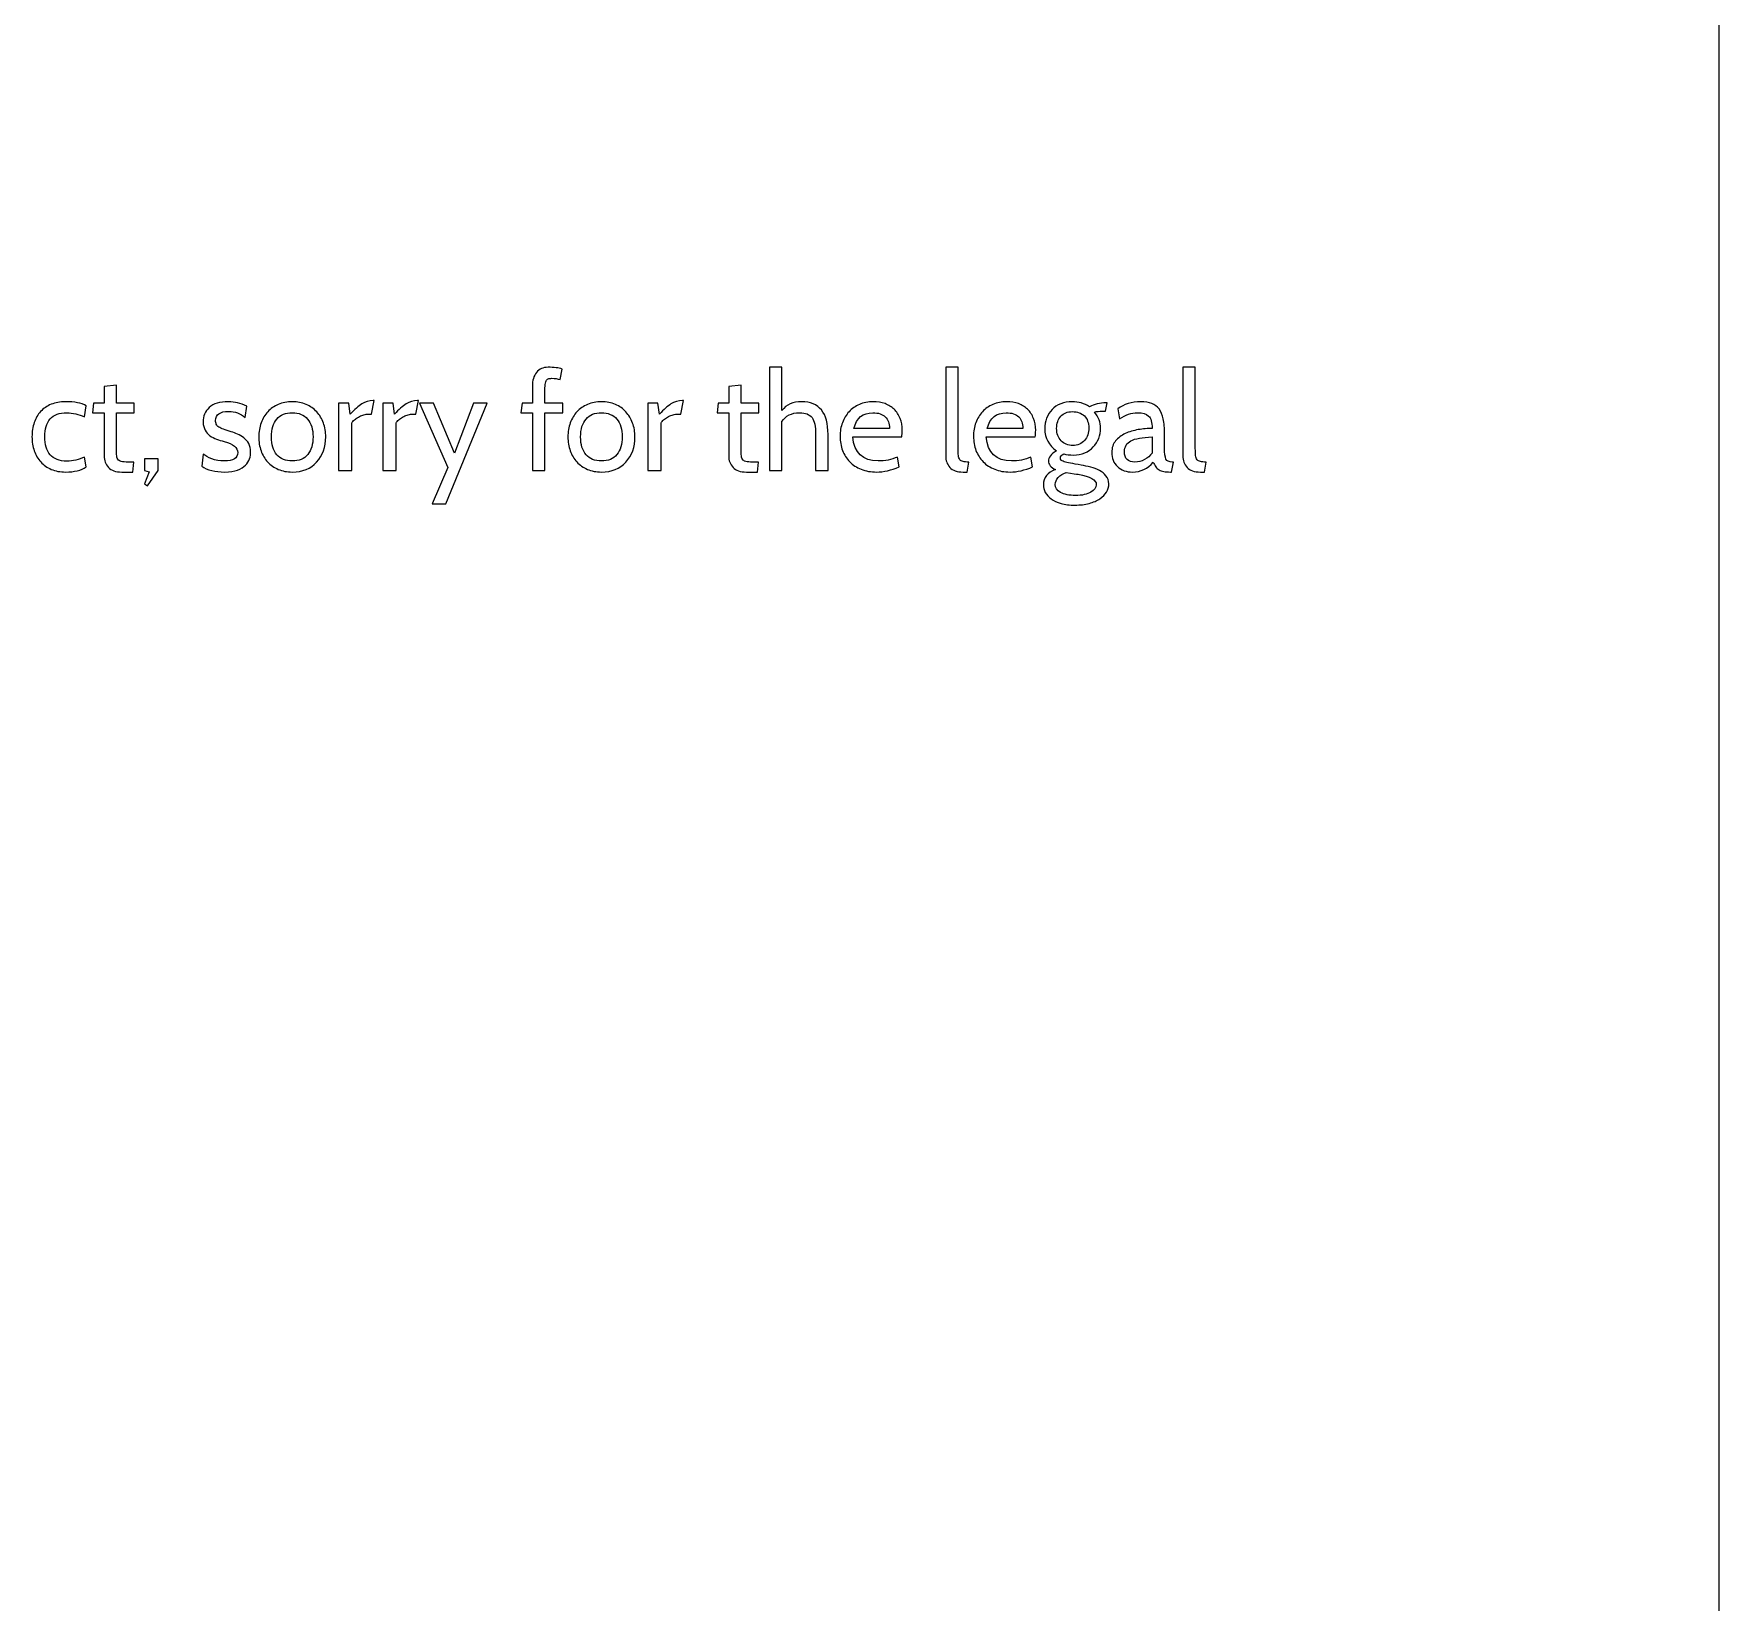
# Model space of a CAD drawing. Header units: centimetres. Extents: x -24 to 24.1, y -20.7 to 0.5.
# Drawn here: x 4.74 to 6.037, y -18.247 to -17.04 of the extents above; entities that cross this region are included whole.
import ezdxf

# ---------------------------------------------------------------- set-up
doc = ezdxf.new("R2010")
doc.units = ezdxf.units.CM
doc.header["$MEASUREMENT"] = 0
doc.layers.add('Layer 1', color=7, linetype='Continuous')

msp = doc.modelspace()

# ---------------------------------------------------------------- linework, layer by layer
at = {"layer": 'Layer 1', "color": 250, "lineweight": 9}
msp.add_lwpolyline([(-23.96322, -20.71493), (6.03678, -20.71493), (6.03678, -0.71493), (-23.96322, -0.71493), (-23.96322, -20.71493)], close=True, dxfattribs=at)
for points, knots in [([(5.14719, -17.33191), (5.14719, -17.33191), (5.13319, -17.33191), (5.13319, -17.33191), (5.13319, -17.33191), (5.13319, -17.33191), (5.13319, -17.37646), (5.13319, -17.37646), (5.13319, -17.37646), (5.13319, -17.37646), (5.12364, -17.37646), (5.12364, -17.37646), (5.12364, -17.37646), (5.12364, -17.37646), (5.12364, -17.33191), (5.12364, -17.33191), (5.12364, -17.33191), (5.12364, -17.33191), (5.11463, -17.33191), (5.11463, -17.33191), (5.11463, -17.33191), (5.11463, -17.33191), (5.1159, -17.32449), (5.1159, -17.32449), (5.1159, -17.32449), (5.1159, -17.32449), (5.12364, -17.32449), (5.12364, -17.32449), (5.12364, -17.32449), (5.12364, -17.32449), (5.12364, -17.31134), (5.12364, -17.31134), (5.12364, -17.31134), (5.12364, -17.30703), (5.12469, -17.30354), (5.12677, -17.30089), (5.12677, -17.30089), (5.12886, -17.29824), (5.13184, -17.29692), (5.13573, -17.29692), (5.13573, -17.29692), (5.14026, -17.29692), (5.14386, -17.29738), (5.14655, -17.29829), (5.14655, -17.29829), (5.14655, -17.29829), (5.14507, -17.30635), (5.14507, -17.30635), (5.14507, -17.30635), (5.14302, -17.30572), (5.14089, -17.3054), (5.1387, -17.3054), (5.1387, -17.3054), (5.1375, -17.3054), (5.13655, -17.30552), (5.13584, -17.30577), (5.13584, -17.30577), (5.13513, -17.30602), (5.13458, -17.30659), (5.1342, -17.30747), (5.1342, -17.30747), (5.13381, -17.30835), (5.13354, -17.30964), (5.1334, -17.31134), (5.1334, -17.31134), (5.13326, -17.31304), (5.13319, -17.3153), (5.13319, -17.31813), (5.13319, -17.31813), (5.13319, -17.31813), (5.13319, -17.32449), (5.13319, -17.32449), (5.13319, -17.32449), (5.13319, -17.32449), (5.14719, -17.32449), (5.14719, -17.32449), (5.14719, -17.32449), (5.14719, -17.32449), (5.14719, -17.33191), (5.14719, -17.33191)], [0, 0, 0, 0, 0.047619, 0.047619, 0.047619, 0.047619, 0.0952381, 0.0952381, 0.0952381, 0.0952381, 0.1428571, 0.1428571, 0.1428571, 0.1428571, 0.1904762, 0.1904762, 0.1904762, 0.1904762, 0.2380952, 0.2380952, 0.2380952, 0.2380952, 0.2857143, 0.2857143, 0.2857143, 0.2857143, 0.3333333, 0.3333333, 0.3333333, 0.3333333, 0.3809524, 0.3809524, 0.3809524, 0.3809524, 0.4285714, 0.4285714, 0.4285714, 0.4285714, 0.4761905, 0.4761905, 0.4761905, 0.4761905, 0.5238095, 0.5238095, 0.5238095, 0.5238095, 0.5714286, 0.5714286, 0.5714286, 0.5714286, 0.6190476, 0.6190476, 0.6190476, 0.6190476, 0.6666667, 0.6666667, 0.6666667, 0.6666667, 0.7142857, 0.7142857, 0.7142857, 0.7142857, 0.7619048, 0.7619048, 0.7619048, 0.7619048, 0.8095238, 0.8095238, 0.8095238, 0.8095238, 0.8571429, 0.8571429, 0.8571429, 0.8571429, 0.9047619, 0.9047619, 0.9047619, 0.9047619, 1, 1, 1, 1]), ([(5.35113, -17.37646), (5.35113, -17.37646), (5.34158, -17.37646), (5.34158, -17.37646), (5.34158, -17.37646), (5.34158, -17.37646), (5.34158, -17.34867), (5.34158, -17.34867), (5.34158, -17.34867), (5.34158, -17.34252), (5.34067, -17.33819), (5.33883, -17.33568), (5.33883, -17.33568), (5.33699, -17.33317), (5.33377, -17.33191), (5.32918, -17.33191), (5.32918, -17.33191), (5.32295, -17.33191), (5.31843, -17.33418), (5.3156, -17.3387), (5.3156, -17.3387), (5.3156, -17.3387), (5.3156, -17.37646), (5.3156, -17.37646), (5.3156, -17.37646), (5.3156, -17.37646), (5.30595, -17.37646), (5.30595, -17.37646), (5.30595, -17.37646), (5.30595, -17.37646), (5.30595, -17.29692), (5.30595, -17.29692), (5.30595, -17.29692), (5.30595, -17.29692), (5.3156, -17.29692), (5.3156, -17.29692), (5.3156, -17.29692), (5.3156, -17.29692), (5.3156, -17.33011), (5.3156, -17.33011), (5.3156, -17.33011), (5.31907, -17.32566), (5.32409, -17.32343), (5.33066, -17.32343), (5.33066, -17.32343), (5.34431, -17.32343), (5.35113, -17.33184), (5.35113, -17.34867), (5.35113, -17.34867), (5.35113, -17.34867), (5.35113, -17.37646), (5.35113, -17.37646)], [0, 0, 0, 0, 0.0714286, 0.0714286, 0.0714286, 0.0714286, 0.1428571, 0.1428571, 0.1428571, 0.1428571, 0.2142857, 0.2142857, 0.2142857, 0.2142857, 0.2857143, 0.2857143, 0.2857143, 0.2857143, 0.3571429, 0.3571429, 0.3571429, 0.3571429, 0.4285714, 0.4285714, 0.4285714, 0.4285714, 0.5, 0.5, 0.5, 0.5, 0.5714286, 0.5714286, 0.5714286, 0.5714286, 0.6428571, 0.6428571, 0.6428571, 0.6428571, 0.7142857, 0.7142857, 0.7142857, 0.7142857, 0.7857143, 0.7857143, 0.7857143, 0.7857143, 0.8571429, 0.8571429, 0.8571429, 0.8571429, 1, 1, 1, 1]), ([(5.45952, -17.36988), (5.45952, -17.36988), (5.45814, -17.37752), (5.45814, -17.37752), (5.45814, -17.37752), (5.45814, -17.37752), (5.45506, -17.37752), (5.45506, -17.37752), (5.45506, -17.37752), (5.4504, -17.37752), (5.44699, -17.37633), (5.44483, -17.37396), (5.44483, -17.37396), (5.44267, -17.3716), (5.4416, -17.36861), (5.4416, -17.365), (5.4416, -17.365), (5.4416, -17.365), (5.4416, -17.29692), (5.4416, -17.29692), (5.4416, -17.29692), (5.4416, -17.29692), (5.45114, -17.29692), (5.45114, -17.29692), (5.45114, -17.29692), (5.45114, -17.29692), (5.45114, -17.35949), (5.45114, -17.35949), (5.45114, -17.35949), (5.45114, -17.36168), (5.45123, -17.36346), (5.45141, -17.36484), (5.45141, -17.36484), (5.45158, -17.36622), (5.45195, -17.36728), (5.45252, -17.36803), (5.45252, -17.36803), (5.45308, -17.36877), (5.45392, -17.36926), (5.45501, -17.36951), (5.45501, -17.36951), (5.45611, -17.36976), (5.45761, -17.36988), (5.45952, -17.36988)], [0, 0, 0, 0, 0.0833333, 0.0833333, 0.0833333, 0.0833333, 0.1666667, 0.1666667, 0.1666667, 0.1666667, 0.25, 0.25, 0.25, 0.25, 0.3333333, 0.3333333, 0.3333333, 0.3333333, 0.4166667, 0.4166667, 0.4166667, 0.4166667, 0.5, 0.5, 0.5, 0.5, 0.5833333, 0.5833333, 0.5833333, 0.5833333, 0.6666667, 0.6666667, 0.6666667, 0.6666667, 0.75, 0.75, 0.75, 0.75, 0.8333333, 0.8333333, 0.8333333, 0.8333333, 1, 1, 1, 1]), ([(5.64204, -17.36988), (5.64204, -17.36988), (5.64066, -17.37752), (5.64066, -17.37752), (5.64066, -17.37752), (5.64066, -17.37752), (5.63758, -17.37752), (5.63758, -17.37752), (5.63758, -17.37752), (5.63292, -17.37752), (5.62951, -17.37633), (5.62735, -17.37396), (5.62735, -17.37396), (5.62519, -17.3716), (5.62412, -17.36861), (5.62412, -17.365), (5.62412, -17.365), (5.62412, -17.365), (5.62412, -17.29692), (5.62412, -17.29692), (5.62412, -17.29692), (5.62412, -17.29692), (5.63366, -17.29692), (5.63366, -17.29692), (5.63366, -17.29692), (5.63366, -17.29692), (5.63366, -17.35949), (5.63366, -17.35949), (5.63366, -17.35949), (5.63366, -17.36168), (5.63375, -17.36346), (5.63393, -17.36484), (5.63393, -17.36484), (5.6341, -17.36622), (5.63447, -17.36728), (5.63504, -17.36803), (5.63504, -17.36803), (5.6356, -17.36877), (5.63644, -17.36926), (5.63753, -17.36951), (5.63753, -17.36951), (5.63863, -17.36976), (5.64013, -17.36988), (5.64204, -17.36988)], [0, 0, 0, 0, 0.0833333, 0.0833333, 0.0833333, 0.0833333, 0.1666667, 0.1666667, 0.1666667, 0.1666667, 0.25, 0.25, 0.25, 0.25, 0.3333333, 0.3333333, 0.3333333, 0.3333333, 0.4166667, 0.4166667, 0.4166667, 0.4166667, 0.5, 0.5, 0.5, 0.5, 0.5833333, 0.5833333, 0.5833333, 0.5833333, 0.6666667, 0.6666667, 0.6666667, 0.6666667, 0.75, 0.75, 0.75, 0.75, 0.8333333, 0.8333333, 0.8333333, 0.8333333, 1, 1, 1, 1]), ([(4.81704, -17.36988), (4.81704, -17.36988), (4.8163, -17.37752), (4.8163, -17.37752), (4.8163, -17.37752), (4.8163, -17.37752), (4.80771, -17.37752), (4.80771, -17.37752), (4.80771, -17.37752), (4.80311, -17.37752), (4.7997, -17.37632), (4.79747, -17.37391), (4.79747, -17.37391), (4.79524, -17.37151), (4.79413, -17.36857), (4.79413, -17.36511), (4.79413, -17.36511), (4.79413, -17.36511), (4.79413, -17.33191), (4.79413, -17.33191), (4.79413, -17.33191), (4.79413, -17.33191), (4.78522, -17.33191), (4.78522, -17.33191), (4.78522, -17.33191), (4.78522, -17.33191), (4.78607, -17.32449), (4.78607, -17.32449), (4.78607, -17.32449), (4.78607, -17.32449), (4.79413, -17.32449), (4.79413, -17.32449), (4.79413, -17.32449), (4.79413, -17.32449), (4.79413, -17.31166), (4.79413, -17.31166), (4.79413, -17.31166), (4.79413, -17.31166), (4.80368, -17.3107), (4.80368, -17.3107), (4.80368, -17.3107), (4.80368, -17.3107), (4.80368, -17.32449), (4.80368, -17.32449), (4.80368, -17.32449), (4.80368, -17.32449), (4.81736, -17.32449), (4.81736, -17.32449), (4.81736, -17.32449), (4.81736, -17.32449), (4.81736, -17.33191), (4.81736, -17.33191), (4.81736, -17.33191), (4.81736, -17.33191), (4.80368, -17.33191), (4.80368, -17.33191), (4.80368, -17.33191), (4.80368, -17.33191), (4.80368, -17.35928), (4.80368, -17.35928), (4.80368, -17.35928), (4.80368, -17.36175), (4.80375, -17.3637), (4.80389, -17.36511), (4.80389, -17.36511), (4.80403, -17.36652), (4.80444, -17.36758), (4.80511, -17.36829), (4.80511, -17.36829), (4.80578, -17.369), (4.80686, -17.36944), (4.80834, -17.36962), (4.80834, -17.36962), (4.80983, -17.36979), (4.81191, -17.36988), (4.8146, -17.36988), (4.8146, -17.36988), (4.8146, -17.36988), (4.81704, -17.36988), (4.81704, -17.36988)], [0, 0, 0, 0, 0.047619, 0.047619, 0.047619, 0.047619, 0.0952381, 0.0952381, 0.0952381, 0.0952381, 0.1428571, 0.1428571, 0.1428571, 0.1428571, 0.1904762, 0.1904762, 0.1904762, 0.1904762, 0.2380952, 0.2380952, 0.2380952, 0.2380952, 0.2857143, 0.2857143, 0.2857143, 0.2857143, 0.3333333, 0.3333333, 0.3333333, 0.3333333, 0.3809524, 0.3809524, 0.3809524, 0.3809524, 0.4285714, 0.4285714, 0.4285714, 0.4285714, 0.4761905, 0.4761905, 0.4761905, 0.4761905, 0.5238095, 0.5238095, 0.5238095, 0.5238095, 0.5714286, 0.5714286, 0.5714286, 0.5714286, 0.6190476, 0.6190476, 0.6190476, 0.6190476, 0.6666667, 0.6666667, 0.6666667, 0.6666667, 0.7142857, 0.7142857, 0.7142857, 0.7142857, 0.7619048, 0.7619048, 0.7619048, 0.7619048, 0.8095238, 0.8095238, 0.8095238, 0.8095238, 0.8571429, 0.8571429, 0.8571429, 0.8571429, 0.9047619, 0.9047619, 0.9047619, 0.9047619, 1, 1, 1, 1]), ([(5.29757, -17.36988), (5.29757, -17.36988), (5.29683, -17.37752), (5.29683, -17.37752), (5.29683, -17.37752), (5.29683, -17.37752), (5.28824, -17.37752), (5.28824, -17.37752), (5.28824, -17.37752), (5.28364, -17.37752), (5.28023, -17.37632), (5.278, -17.37391), (5.278, -17.37391), (5.27578, -17.37151), (5.27466, -17.36857), (5.27466, -17.36511), (5.27466, -17.36511), (5.27466, -17.36511), (5.27466, -17.33191), (5.27466, -17.33191), (5.27466, -17.33191), (5.27466, -17.33191), (5.26576, -17.33191), (5.26576, -17.33191), (5.26576, -17.33191), (5.26576, -17.33191), (5.2666, -17.32449), (5.2666, -17.32449), (5.2666, -17.32449), (5.2666, -17.32449), (5.27466, -17.32449), (5.27466, -17.32449), (5.27466, -17.32449), (5.27466, -17.32449), (5.27466, -17.31166), (5.27466, -17.31166), (5.27466, -17.31166), (5.27466, -17.31166), (5.28421, -17.3107), (5.28421, -17.3107), (5.28421, -17.3107), (5.28421, -17.3107), (5.28421, -17.32449), (5.28421, -17.32449), (5.28421, -17.32449), (5.28421, -17.32449), (5.29789, -17.32449), (5.29789, -17.32449), (5.29789, -17.32449), (5.29789, -17.32449), (5.29789, -17.33191), (5.29789, -17.33191), (5.29789, -17.33191), (5.29789, -17.33191), (5.28421, -17.33191), (5.28421, -17.33191), (5.28421, -17.33191), (5.28421, -17.33191), (5.28421, -17.35928), (5.28421, -17.35928), (5.28421, -17.35928), (5.28421, -17.36175), (5.28428, -17.3637), (5.28442, -17.36511), (5.28442, -17.36511), (5.28456, -17.36652), (5.28497, -17.36758), (5.28564, -17.36829), (5.28564, -17.36829), (5.28631, -17.369), (5.28739, -17.36944), (5.28887, -17.36962), (5.28887, -17.36962), (5.29036, -17.36979), (5.29245, -17.36988), (5.29513, -17.36988), (5.29513, -17.36988), (5.29513, -17.36988), (5.29757, -17.36988), (5.29757, -17.36988)], [0, 0, 0, 0, 0.047619, 0.047619, 0.047619, 0.047619, 0.0952381, 0.0952381, 0.0952381, 0.0952381, 0.1428571, 0.1428571, 0.1428571, 0.1428571, 0.1904762, 0.1904762, 0.1904762, 0.1904762, 0.2380952, 0.2380952, 0.2380952, 0.2380952, 0.2857143, 0.2857143, 0.2857143, 0.2857143, 0.3333333, 0.3333333, 0.3333333, 0.3333333, 0.3809524, 0.3809524, 0.3809524, 0.3809524, 0.4285714, 0.4285714, 0.4285714, 0.4285714, 0.4761905, 0.4761905, 0.4761905, 0.4761905, 0.5238095, 0.5238095, 0.5238095, 0.5238095, 0.5714286, 0.5714286, 0.5714286, 0.5714286, 0.6190476, 0.6190476, 0.6190476, 0.6190476, 0.6666667, 0.6666667, 0.6666667, 0.6666667, 0.7142857, 0.7142857, 0.7142857, 0.7142857, 0.7619048, 0.7619048, 0.7619048, 0.7619048, 0.8095238, 0.8095238, 0.8095238, 0.8095238, 0.8571429, 0.8571429, 0.8571429, 0.8571429, 0.9047619, 0.9047619, 0.9047619, 0.9047619, 1, 1, 1, 1]), ([(4.76454, -17.37752), (4.76037, -17.37752), (4.75669, -17.37683), (4.75351, -17.37545), (4.75351, -17.37545), (4.75033, -17.37407), (4.74763, -17.37216), (4.7454, -17.36972), (4.7454, -17.36972), (4.74317, -17.36728), (4.74149, -17.36442), (4.74036, -17.36113), (4.74036, -17.36113), (4.73923, -17.35784), (4.73866, -17.35426), (4.73866, -17.35037), (4.73866, -17.35037), (4.73866, -17.34641), (4.73923, -17.34278), (4.74036, -17.3395), (4.74036, -17.3395), (4.74149, -17.33621), (4.74314, -17.33336), (4.74529, -17.33096), (4.74529, -17.33096), (4.74745, -17.32856), (4.75014, -17.3267), (4.75335, -17.32539), (4.75335, -17.32539), (4.75657, -17.32408), (4.76026, -17.32343), (4.76444, -17.32343), (4.76444, -17.32343), (4.77137, -17.32343), (4.7767, -17.32446), (4.78045, -17.32651), (4.78045, -17.32651), (4.78045, -17.32651), (4.77896, -17.3351), (4.77896, -17.3351), (4.77896, -17.3351), (4.77458, -17.33298), (4.77009, -17.33191), (4.7655, -17.33191), (4.7655, -17.33191), (4.75977, -17.33191), (4.75549, -17.33351), (4.75266, -17.33669), (4.75266, -17.33669), (4.74984, -17.33987), (4.74842, -17.34443), (4.74842, -17.35037), (4.74842, -17.35037), (4.74842, -17.35631), (4.74984, -17.36092), (4.75266, -17.36421), (4.75266, -17.36421), (4.75549, -17.3675), (4.75977, -17.36914), (4.7655, -17.36914), (4.7655, -17.36914), (4.77016, -17.36914), (4.77469, -17.36808), (4.77907, -17.36596), (4.77907, -17.36596), (4.77907, -17.36596), (4.78034, -17.37359), (4.78034, -17.37359), (4.78034, -17.37359), (4.77646, -17.37621), (4.77119, -17.37752), (4.76454, -17.37752)], [0, 0, 0, 0, 0.0526316, 0.0526316, 0.0526316, 0.0526316, 0.1052632, 0.1052632, 0.1052632, 0.1052632, 0.1578947, 0.1578947, 0.1578947, 0.1578947, 0.2105263, 0.2105263, 0.2105263, 0.2105263, 0.2631579, 0.2631579, 0.2631579, 0.2631579, 0.3157895, 0.3157895, 0.3157895, 0.3157895, 0.3684211, 0.3684211, 0.3684211, 0.3684211, 0.4210526, 0.4210526, 0.4210526, 0.4210526, 0.4736842, 0.4736842, 0.4736842, 0.4736842, 0.5263158, 0.5263158, 0.5263158, 0.5263158, 0.5789474, 0.5789474, 0.5789474, 0.5789474, 0.6315789, 0.6315789, 0.6315789, 0.6315789, 0.6842105, 0.6842105, 0.6842105, 0.6842105, 0.7368421, 0.7368421, 0.7368421, 0.7368421, 0.7894737, 0.7894737, 0.7894737, 0.7894737, 0.8421053, 0.8421053, 0.8421053, 0.8421053, 0.8947368, 0.8947368, 0.8947368, 0.8947368, 1, 1, 1, 1]), ([(4.88703, -17.37752), (4.87947, -17.37752), (4.87353, -17.376), (4.86922, -17.37296), (4.86922, -17.37296), (4.86922, -17.37296), (4.87039, -17.36373), (4.87039, -17.36373), (4.87039, -17.36373), (4.8718, -17.365), (4.87397, -17.36621), (4.87691, -17.36734), (4.87691, -17.36734), (4.87984, -17.36847), (4.88308, -17.36903), (4.88661, -17.36903), (4.88661, -17.36903), (4.89354, -17.36903), (4.897, -17.36688), (4.897, -17.36256), (4.897, -17.36256), (4.897, -17.35868), (4.89354, -17.35581), (4.88661, -17.35397), (4.88661, -17.35397), (4.88449, -17.35348), (4.88249, -17.3529), (4.88062, -17.35222), (4.88062, -17.35222), (4.87875, -17.35155), (4.87707, -17.35067), (4.87558, -17.34957), (4.87558, -17.34957), (4.8741, -17.34848), (4.87288, -17.34708), (4.87192, -17.34538), (4.87192, -17.34538), (4.87097, -17.34369), (4.87042, -17.34157), (4.87028, -17.33902), (4.87028, -17.33902), (4.87028, -17.33457), (4.87187, -17.33085), (4.87505, -17.32788), (4.87505, -17.32788), (4.87823, -17.32491), (4.88315, -17.32343), (4.88979, -17.32343), (4.88979, -17.32343), (4.89453, -17.32343), (4.89923, -17.32456), (4.9039, -17.32682), (4.9039, -17.32682), (4.9039, -17.32682), (4.90273, -17.33552), (4.90273, -17.33552), (4.90273, -17.33552), (4.89905, -17.33241), (4.89481, -17.33085), (4.89, -17.33085), (4.89, -17.33085), (4.88329, -17.33085), (4.87993, -17.3332), (4.87993, -17.33791), (4.87993, -17.33791), (4.87993, -17.33904), (4.88011, -17.34001), (4.88046, -17.34079), (4.88046, -17.34079), (4.88081, -17.34157), (4.88145, -17.34227), (4.88237, -17.34287), (4.88237, -17.34287), (4.88329, -17.34347), (4.88453, -17.34406), (4.88608, -17.34464), (4.88608, -17.34464), (4.88764, -17.34521), (4.88962, -17.34584), (4.89202, -17.34655), (4.89202, -17.34655), (4.8935, -17.34697), (4.89511, -17.34756), (4.89685, -17.3483), (4.89685, -17.3483), (4.89858, -17.34904), (4.90019, -17.35001), (4.90167, -17.35122), (4.90167, -17.35122), (4.90316, -17.35242), (4.90439, -17.3539), (4.90538, -17.35567), (4.90538, -17.35567), (4.90637, -17.35744), (4.90687, -17.35956), (4.90687, -17.36203), (4.90687, -17.36203), (4.90687, -17.36373), (4.90658, -17.3655), (4.90602, -17.36734), (4.90602, -17.36734), (4.90545, -17.36917), (4.90443, -17.37084), (4.90294, -17.37232), (4.90294, -17.37232), (4.90146, -17.37381), (4.89943, -17.37504), (4.89685, -17.37603), (4.89685, -17.37603), (4.89426, -17.37702), (4.89099, -17.37752), (4.88703, -17.37752)], [0, 0, 0, 0, 0.0344828, 0.0344828, 0.0344828, 0.0344828, 0.0689655, 0.0689655, 0.0689655, 0.0689655, 0.1034483, 0.1034483, 0.1034483, 0.1034483, 0.137931, 0.137931, 0.137931, 0.137931, 0.1724138, 0.1724138, 0.1724138, 0.1724138, 0.2068966, 0.2068966, 0.2068966, 0.2068966, 0.2413793, 0.2413793, 0.2413793, 0.2413793, 0.2758621, 0.2758621, 0.2758621, 0.2758621, 0.3103448, 0.3103448, 0.3103448, 0.3103448, 0.3448276, 0.3448276, 0.3448276, 0.3448276, 0.3793103, 0.3793103, 0.3793103, 0.3793103, 0.4137931, 0.4137931, 0.4137931, 0.4137931, 0.4482759, 0.4482759, 0.4482759, 0.4482759, 0.4827586, 0.4827586, 0.4827586, 0.4827586, 0.5172414, 0.5172414, 0.5172414, 0.5172414, 0.5517241, 0.5517241, 0.5517241, 0.5517241, 0.5862069, 0.5862069, 0.5862069, 0.5862069, 0.6206897, 0.6206897, 0.6206897, 0.6206897, 0.6551724, 0.6551724, 0.6551724, 0.6551724, 0.6896552, 0.6896552, 0.6896552, 0.6896552, 0.7241379, 0.7241379, 0.7241379, 0.7241379, 0.7586207, 0.7586207, 0.7586207, 0.7586207, 0.7931034, 0.7931034, 0.7931034, 0.7931034, 0.8275862, 0.8275862, 0.8275862, 0.8275862, 0.862069, 0.862069, 0.862069, 0.862069, 0.8965517, 0.8965517, 0.8965517, 0.8965517, 0.9310345, 0.9310345, 0.9310345, 0.9310345, 1, 1, 1, 1]), ([(4.95767, -17.36988), (4.95307, -17.37497), (4.94681, -17.37752), (4.9389, -17.37752), (4.9389, -17.37752), (4.93487, -17.37752), (4.93126, -17.37683), (4.92808, -17.37545), (4.92808, -17.37545), (4.9249, -17.37407), (4.92219, -17.37218), (4.91996, -17.36978), (4.91996, -17.36978), (4.91774, -17.36737), (4.91604, -17.36451), (4.91487, -17.36119), (4.91487, -17.36119), (4.91371, -17.35786), (4.91312, -17.35429), (4.91312, -17.35047), (4.91312, -17.35047), (4.91312, -17.34658), (4.91373, -17.343), (4.91493, -17.33971), (4.91493, -17.33971), (4.91613, -17.33642), (4.91784, -17.33358), (4.92007, -17.33117), (4.92007, -17.33117), (4.9223, -17.32877), (4.925, -17.32688), (4.92818, -17.3255), (4.92818, -17.3255), (4.93137, -17.32412), (4.93494, -17.32343), (4.9389, -17.32343), (4.9389, -17.32343), (4.94285, -17.32343), (4.94643, -17.32412), (4.94961, -17.3255), (4.94961, -17.3255), (4.95279, -17.32688), (4.95549, -17.32879), (4.95772, -17.33123), (4.95772, -17.33123), (4.95995, -17.33366), (4.96166, -17.33653), (4.96286, -17.33982), (4.96286, -17.33982), (4.96407, -17.3431), (4.96467, -17.34666), (4.96467, -17.35047), (4.96467, -17.35047), (4.96467, -17.35825), (4.96233, -17.36472), (4.95767, -17.36988)], [0, 0, 0, 0, 0.0666667, 0.0666667, 0.0666667, 0.0666667, 0.1333333, 0.1333333, 0.1333333, 0.1333333, 0.2, 0.2, 0.2, 0.2, 0.2666667, 0.2666667, 0.2666667, 0.2666667, 0.3333333, 0.3333333, 0.3333333, 0.3333333, 0.4, 0.4, 0.4, 0.4, 0.4666667, 0.4666667, 0.4666667, 0.4666667, 0.5333333, 0.5333333, 0.5333333, 0.5333333, 0.6, 0.6, 0.6, 0.6, 0.6666667, 0.6666667, 0.6666667, 0.6666667, 0.7333333, 0.7333333, 0.7333333, 0.7333333, 0.8, 0.8, 0.8, 0.8, 0.8666667, 0.8666667, 0.8666667, 0.8666667, 1, 1, 1, 1]), ([(5.002, -17.32258), (5.002, -17.32258), (4.99988, -17.33308), (4.99988, -17.33308), (4.99988, -17.33308), (4.99988, -17.33308), (4.99659, -17.33308), (4.99659, -17.33308), (4.99659, -17.33308), (4.99553, -17.33308), (4.9944, -17.33327), (4.9932, -17.33366), (4.9932, -17.33366), (4.99199, -17.33405), (4.99084, -17.33457), (4.98975, -17.3352), (4.98975, -17.3352), (4.98865, -17.33584), (4.98765, -17.33655), (4.98673, -17.33732), (4.98673, -17.33732), (4.98581, -17.3381), (4.98514, -17.33891), (4.98471, -17.33976), (4.98471, -17.33976), (4.98471, -17.33976), (4.98471, -17.37646), (4.98471, -17.37646), (4.98471, -17.37646), (4.98471, -17.37646), (4.97453, -17.37646), (4.97453, -17.37646), (4.97453, -17.37646), (4.97453, -17.37646), (4.97453, -17.32449), (4.97453, -17.32449), (4.97453, -17.32449), (4.97453, -17.32449), (4.98238, -17.32449), (4.98238, -17.32449), (4.98238, -17.32449), (4.98238, -17.32449), (4.98354, -17.33308), (4.98354, -17.33308), (4.98354, -17.33308), (4.9868, -17.3294), (4.98975, -17.32673), (4.9924, -17.32507), (4.9924, -17.32507), (4.99505, -17.32341), (4.99797, -17.32258), (5.00115, -17.32258), (5.00115, -17.32258), (5.00115, -17.32258), (5.002, -17.32258), (5.002, -17.32258)], [0, 0, 0, 0, 0.0666667, 0.0666667, 0.0666667, 0.0666667, 0.1333333, 0.1333333, 0.1333333, 0.1333333, 0.2, 0.2, 0.2, 0.2, 0.2666667, 0.2666667, 0.2666667, 0.2666667, 0.3333333, 0.3333333, 0.3333333, 0.3333333, 0.4, 0.4, 0.4, 0.4, 0.4666667, 0.4666667, 0.4666667, 0.4666667, 0.5333333, 0.5333333, 0.5333333, 0.5333333, 0.6, 0.6, 0.6, 0.6, 0.6666667, 0.6666667, 0.6666667, 0.6666667, 0.7333333, 0.7333333, 0.7333333, 0.7333333, 0.8, 0.8, 0.8, 0.8, 0.8666667, 0.8666667, 0.8666667, 0.8666667, 1, 1, 1, 1]), ([(5.03604, -17.32258), (5.03604, -17.32258), (5.03392, -17.33308), (5.03392, -17.33308), (5.03392, -17.33308), (5.03392, -17.33308), (5.03063, -17.33308), (5.03063, -17.33308), (5.03063, -17.33308), (5.02957, -17.33308), (5.02844, -17.33327), (5.02724, -17.33366), (5.02724, -17.33366), (5.02604, -17.33405), (5.02489, -17.33457), (5.02379, -17.3352), (5.02379, -17.3352), (5.0227, -17.33584), (5.02169, -17.33655), (5.02077, -17.33732), (5.02077, -17.33732), (5.01985, -17.3381), (5.01918, -17.33891), (5.01876, -17.33976), (5.01876, -17.33976), (5.01876, -17.33976), (5.01876, -17.37646), (5.01876, -17.37646), (5.01876, -17.37646), (5.01876, -17.37646), (5.00857, -17.37646), (5.00857, -17.37646), (5.00857, -17.37646), (5.00857, -17.37646), (5.00857, -17.32449), (5.00857, -17.32449), (5.00857, -17.32449), (5.00857, -17.32449), (5.01642, -17.32449), (5.01642, -17.32449), (5.01642, -17.32449), (5.01642, -17.32449), (5.01759, -17.33308), (5.01759, -17.33308), (5.01759, -17.33308), (5.02084, -17.3294), (5.02379, -17.32673), (5.02644, -17.32507), (5.02644, -17.32507), (5.0291, -17.32341), (5.03201, -17.32258), (5.03519, -17.32258), (5.03519, -17.32258), (5.03519, -17.32258), (5.03604, -17.32258), (5.03604, -17.32258)], [0, 0, 0, 0, 0.0666667, 0.0666667, 0.0666667, 0.0666667, 0.1333333, 0.1333333, 0.1333333, 0.1333333, 0.2, 0.2, 0.2, 0.2, 0.2666667, 0.2666667, 0.2666667, 0.2666667, 0.3333333, 0.3333333, 0.3333333, 0.3333333, 0.4, 0.4, 0.4, 0.4, 0.4666667, 0.4666667, 0.4666667, 0.4666667, 0.5333333, 0.5333333, 0.5333333, 0.5333333, 0.6, 0.6, 0.6, 0.6, 0.6666667, 0.6666667, 0.6666667, 0.6666667, 0.7333333, 0.7333333, 0.7333333, 0.7333333, 0.8, 0.8, 0.8, 0.8, 0.8666667, 0.8666667, 0.8666667, 0.8666667, 1, 1, 1, 1]), ([(5.08896, -17.32449), (5.08896, -17.32449), (5.05715, -17.40212), (5.05715, -17.40212), (5.05715, -17.40212), (5.05715, -17.40212), (5.04654, -17.40212), (5.04654, -17.40212), (5.04654, -17.40212), (5.04654, -17.40212), (5.05853, -17.37412), (5.05853, -17.37412), (5.05853, -17.37412), (5.05853, -17.37412), (5.03689, -17.32449), (5.03689, -17.32449), (5.03689, -17.32449), (5.03689, -17.32449), (5.0475, -17.32449), (5.0475, -17.32449), (5.0475, -17.32449), (5.0475, -17.32449), (5.06372, -17.36309), (5.06372, -17.36309), (5.06372, -17.36309), (5.06372, -17.36309), (5.07836, -17.32449), (5.07836, -17.32449), (5.07836, -17.32449), (5.07836, -17.32449), (5.08896, -17.32449), (5.08896, -17.32449)], [0, 0, 0, 0, 0.1111111, 0.1111111, 0.1111111, 0.1111111, 0.2222222, 0.2222222, 0.2222222, 0.2222222, 0.3333333, 0.3333333, 0.3333333, 0.3333333, 0.4444444, 0.4444444, 0.4444444, 0.4444444, 0.5555556, 0.5555556, 0.5555556, 0.5555556, 0.6666667, 0.6666667, 0.6666667, 0.6666667, 0.7777778, 0.7777778, 0.7777778, 0.7777778, 1, 1, 1, 1]), ([(5.19555, -17.36988), (5.19095, -17.37497), (5.18469, -17.37752), (5.17678, -17.37752), (5.17678, -17.37752), (5.17275, -17.37752), (5.16914, -17.37683), (5.16596, -17.37545), (5.16596, -17.37545), (5.16278, -17.37407), (5.16007, -17.37218), (5.15784, -17.36978), (5.15784, -17.36978), (5.15562, -17.36737), (5.15392, -17.36451), (5.15275, -17.36119), (5.15275, -17.36119), (5.15159, -17.35786), (5.151, -17.35429), (5.151, -17.35047), (5.151, -17.35047), (5.151, -17.34658), (5.15161, -17.343), (5.15281, -17.33971), (5.15281, -17.33971), (5.15401, -17.33642), (5.15572, -17.33358), (5.15795, -17.33117), (5.15795, -17.33117), (5.16018, -17.32877), (5.16288, -17.32688), (5.16606, -17.3255), (5.16606, -17.3255), (5.16925, -17.32412), (5.17282, -17.32343), (5.17678, -17.32343), (5.17678, -17.32343), (5.18073, -17.32343), (5.18431, -17.32412), (5.18749, -17.3255), (5.18749, -17.3255), (5.19067, -17.32688), (5.19337, -17.32879), (5.1956, -17.33123), (5.1956, -17.33123), (5.19783, -17.33366), (5.19954, -17.33653), (5.20074, -17.33982), (5.20074, -17.33982), (5.20195, -17.3431), (5.20255, -17.34666), (5.20255, -17.35047), (5.20255, -17.35047), (5.20255, -17.35825), (5.20021, -17.36472), (5.19555, -17.36988)], [0, 0, 0, 0, 0.0666667, 0.0666667, 0.0666667, 0.0666667, 0.1333333, 0.1333333, 0.1333333, 0.1333333, 0.2, 0.2, 0.2, 0.2, 0.2666667, 0.2666667, 0.2666667, 0.2666667, 0.3333333, 0.3333333, 0.3333333, 0.3333333, 0.4, 0.4, 0.4, 0.4, 0.4666667, 0.4666667, 0.4666667, 0.4666667, 0.5333333, 0.5333333, 0.5333333, 0.5333333, 0.6, 0.6, 0.6, 0.6, 0.6666667, 0.6666667, 0.6666667, 0.6666667, 0.7333333, 0.7333333, 0.7333333, 0.7333333, 0.8, 0.8, 0.8, 0.8, 0.8666667, 0.8666667, 0.8666667, 0.8666667, 1, 1, 1, 1]), ([(5.23988, -17.32258), (5.23988, -17.32258), (5.23776, -17.33308), (5.23776, -17.33308), (5.23776, -17.33308), (5.23776, -17.33308), (5.23447, -17.33308), (5.23447, -17.33308), (5.23447, -17.33308), (5.23341, -17.33308), (5.23228, -17.33327), (5.23108, -17.33366), (5.23108, -17.33366), (5.22987, -17.33405), (5.22872, -17.33457), (5.22763, -17.3352), (5.22763, -17.3352), (5.22653, -17.33584), (5.22553, -17.33655), (5.22461, -17.33732), (5.22461, -17.33732), (5.22369, -17.3381), (5.22302, -17.33891), (5.22259, -17.33976), (5.22259, -17.33976), (5.22259, -17.33976), (5.22259, -17.37646), (5.22259, -17.37646), (5.22259, -17.37646), (5.22259, -17.37646), (5.21241, -17.37646), (5.21241, -17.37646), (5.21241, -17.37646), (5.21241, -17.37646), (5.21241, -17.32449), (5.21241, -17.32449), (5.21241, -17.32449), (5.21241, -17.32449), (5.22026, -17.32449), (5.22026, -17.32449), (5.22026, -17.32449), (5.22026, -17.32449), (5.22142, -17.33308), (5.22142, -17.33308), (5.22142, -17.33308), (5.22468, -17.3294), (5.22763, -17.32673), (5.23028, -17.32507), (5.23028, -17.32507), (5.23293, -17.32341), (5.23585, -17.32258), (5.23903, -17.32258), (5.23903, -17.32258), (5.23903, -17.32258), (5.23988, -17.32258), (5.23988, -17.32258)], [0, 0, 0, 0, 0.0666667, 0.0666667, 0.0666667, 0.0666667, 0.1333333, 0.1333333, 0.1333333, 0.1333333, 0.2, 0.2, 0.2, 0.2, 0.2666667, 0.2666667, 0.2666667, 0.2666667, 0.3333333, 0.3333333, 0.3333333, 0.3333333, 0.4, 0.4, 0.4, 0.4, 0.4666667, 0.4666667, 0.4666667, 0.4666667, 0.5333333, 0.5333333, 0.5333333, 0.5333333, 0.6, 0.6, 0.6, 0.6, 0.6666667, 0.6666667, 0.6666667, 0.6666667, 0.7333333, 0.7333333, 0.7333333, 0.7333333, 0.8, 0.8, 0.8, 0.8, 0.8666667, 0.8666667, 0.8666667, 0.8666667, 1, 1, 1, 1]), ([(5.40776, -17.35047), (5.40776, -17.35047), (5.37011, -17.35047), (5.37011, -17.35047), (5.37011, -17.35047), (5.37125, -17.36285), (5.37775, -17.36903), (5.38963, -17.36903), (5.38963, -17.36903), (5.39493, -17.36903), (5.39991, -17.36801), (5.40458, -17.36596), (5.40458, -17.36596), (5.40458, -17.36596), (5.40585, -17.37349), (5.40585, -17.37349), (5.40585, -17.37349), (5.3997, -17.37617), (5.39391, -17.37752), (5.38846, -17.37752), (5.38846, -17.37752), (5.38408, -17.37752), (5.38014, -17.37681), (5.37664, -17.3754), (5.37664, -17.3754), (5.37314, -17.37398), (5.37018, -17.37206), (5.36778, -17.36962), (5.36778, -17.36962), (5.36538, -17.36718), (5.36354, -17.36428), (5.36227, -17.36092), (5.36227, -17.36092), (5.36099, -17.35756), (5.36036, -17.35394), (5.36036, -17.35005), (5.36036, -17.35005), (5.36036, -17.3463), (5.36096, -17.3428), (5.36216, -17.33955), (5.36216, -17.33955), (5.36336, -17.3363), (5.36506, -17.33349), (5.36725, -17.33112), (5.36725, -17.33112), (5.36944, -17.32875), (5.37211, -17.32688), (5.37526, -17.3255), (5.37526, -17.3255), (5.3784, -17.32412), (5.38192, -17.32343), (5.38581, -17.32343), (5.38581, -17.32343), (5.38913, -17.32343), (5.39217, -17.32393), (5.39493, -17.32491), (5.39493, -17.32491), (5.39769, -17.3259), (5.40004, -17.32735), (5.40198, -17.32926), (5.40198, -17.32926), (5.40393, -17.33117), (5.40545, -17.33349), (5.40654, -17.33621), (5.40654, -17.33621), (5.40764, -17.33893), (5.40819, -17.34199), (5.40819, -17.34538), (5.40819, -17.34538), (5.40819, -17.34736), (5.40805, -17.34906), (5.40776, -17.35047)], [0, 0, 0, 0, 0.0526316, 0.0526316, 0.0526316, 0.0526316, 0.1052632, 0.1052632, 0.1052632, 0.1052632, 0.1578947, 0.1578947, 0.1578947, 0.1578947, 0.2105263, 0.2105263, 0.2105263, 0.2105263, 0.2631579, 0.2631579, 0.2631579, 0.2631579, 0.3157895, 0.3157895, 0.3157895, 0.3157895, 0.3684211, 0.3684211, 0.3684211, 0.3684211, 0.4210526, 0.4210526, 0.4210526, 0.4210526, 0.4736842, 0.4736842, 0.4736842, 0.4736842, 0.5263158, 0.5263158, 0.5263158, 0.5263158, 0.5789474, 0.5789474, 0.5789474, 0.5789474, 0.6315789, 0.6315789, 0.6315789, 0.6315789, 0.6842105, 0.6842105, 0.6842105, 0.6842105, 0.7368421, 0.7368421, 0.7368421, 0.7368421, 0.7894737, 0.7894737, 0.7894737, 0.7894737, 0.8421053, 0.8421053, 0.8421053, 0.8421053, 0.8947368, 0.8947368, 0.8947368, 0.8947368, 1, 1, 1, 1]), ([(5.51042, -17.35047), (5.51042, -17.35047), (5.47278, -17.35047), (5.47278, -17.35047), (5.47278, -17.35047), (5.47391, -17.36285), (5.48041, -17.36903), (5.49229, -17.36903), (5.49229, -17.36903), (5.49759, -17.36903), (5.50258, -17.36801), (5.50724, -17.36596), (5.50724, -17.36596), (5.50724, -17.36596), (5.50852, -17.37349), (5.50852, -17.37349), (5.50852, -17.37349), (5.50236, -17.37617), (5.49657, -17.37752), (5.49112, -17.37752), (5.49112, -17.37752), (5.48674, -17.37752), (5.4828, -17.37681), (5.4793, -17.3754), (5.4793, -17.3754), (5.4758, -17.37398), (5.47285, -17.37206), (5.47044, -17.36962), (5.47044, -17.36962), (5.46804, -17.36718), (5.4662, -17.36428), (5.46493, -17.36092), (5.46493, -17.36092), (5.46365, -17.35756), (5.46302, -17.35394), (5.46302, -17.35005), (5.46302, -17.35005), (5.46302, -17.3463), (5.46362, -17.3428), (5.46482, -17.33955), (5.46482, -17.33955), (5.46602, -17.3363), (5.46772, -17.33349), (5.46991, -17.33112), (5.46991, -17.33112), (5.4721, -17.32875), (5.47477, -17.32688), (5.47792, -17.3255), (5.47792, -17.3255), (5.48106, -17.32412), (5.48458, -17.32343), (5.48847, -17.32343), (5.48847, -17.32343), (5.49179, -17.32343), (5.49483, -17.32393), (5.49759, -17.32491), (5.49759, -17.32491), (5.50035, -17.3259), (5.5027, -17.32735), (5.50464, -17.32926), (5.50464, -17.32926), (5.50659, -17.33117), (5.50811, -17.33349), (5.5092, -17.33621), (5.5092, -17.33621), (5.5103, -17.33893), (5.51085, -17.34199), (5.51085, -17.34538), (5.51085, -17.34538), (5.51085, -17.34736), (5.51071, -17.34906), (5.51042, -17.35047)], [0, 0, 0, 0, 0.0526316, 0.0526316, 0.0526316, 0.0526316, 0.1052632, 0.1052632, 0.1052632, 0.1052632, 0.1578947, 0.1578947, 0.1578947, 0.1578947, 0.2105263, 0.2105263, 0.2105263, 0.2105263, 0.2631579, 0.2631579, 0.2631579, 0.2631579, 0.3157895, 0.3157895, 0.3157895, 0.3157895, 0.3684211, 0.3684211, 0.3684211, 0.3684211, 0.4210526, 0.4210526, 0.4210526, 0.4210526, 0.4736842, 0.4736842, 0.4736842, 0.4736842, 0.5263158, 0.5263158, 0.5263158, 0.5263158, 0.5789474, 0.5789474, 0.5789474, 0.5789474, 0.6315789, 0.6315789, 0.6315789, 0.6315789, 0.6842105, 0.6842105, 0.6842105, 0.6842105, 0.7368421, 0.7368421, 0.7368421, 0.7368421, 0.7894737, 0.7894737, 0.7894737, 0.7894737, 0.8421053, 0.8421053, 0.8421053, 0.8421053, 0.8947368, 0.8947368, 0.8947368, 0.8947368, 1, 1, 1, 1]), ([(5.54107, -17.40297), (5.53697, -17.40297), (5.5334, -17.40255), (5.53036, -17.4017), (5.53036, -17.4017), (5.52732, -17.40085), (5.5248, -17.3997), (5.52278, -17.39825), (5.52278, -17.39825), (5.52077, -17.3968), (5.51926, -17.39512), (5.51827, -17.39321), (5.51827, -17.39321), (5.51728, -17.3913), (5.51679, -17.38933), (5.51679, -17.38727), (5.51679, -17.38727), (5.51679, -17.38176), (5.51986, -17.37787), (5.52601, -17.37561), (5.52601, -17.37561), (5.52248, -17.37391), (5.52071, -17.37172), (5.52071, -17.36903), (5.52071, -17.36903), (5.52071, -17.36783), (5.52119, -17.36651), (5.52214, -17.36506), (5.52214, -17.36506), (5.5231, -17.36361), (5.52467, -17.36235), (5.52686, -17.36129), (5.52686, -17.36129), (5.52085, -17.35698), (5.51785, -17.35132), (5.51785, -17.34432), (5.51785, -17.34432), (5.51785, -17.34135), (5.51833, -17.3386), (5.51928, -17.33605), (5.51928, -17.33605), (5.52024, -17.33351), (5.52161, -17.3313), (5.52342, -17.32942), (5.52342, -17.32942), (5.52522, -17.32755), (5.52745, -17.32608), (5.5301, -17.32502), (5.5301, -17.32502), (5.53275, -17.32396), (5.53574, -17.32343), (5.53906, -17.32343), (5.53906, -17.32343), (5.54373, -17.32343), (5.54815, -17.3247), (5.55232, -17.32725), (5.55232, -17.32725), (5.55599, -17.32527), (5.5602, -17.32428), (5.56494, -17.32428), (5.56494, -17.32428), (5.56494, -17.32428), (5.56579, -17.32428), (5.56579, -17.32428), (5.56579, -17.32428), (5.56579, -17.32428), (5.56462, -17.33064), (5.56462, -17.33064), (5.56462, -17.33064), (5.56462, -17.33064), (5.56218, -17.33064), (5.56218, -17.33064), (5.56218, -17.33064), (5.55999, -17.33064), (5.55794, -17.33089), (5.55603, -17.33138), (5.55603, -17.33138), (5.55921, -17.3352), (5.5608, -17.33934), (5.5608, -17.34379), (5.5608, -17.34379), (5.5608, -17.34655), (5.56031, -17.34917), (5.55932, -17.35164), (5.55932, -17.35164), (5.55833, -17.35411), (5.55693, -17.35631), (5.55513, -17.35822), (5.55513, -17.35822), (5.55332, -17.36012), (5.55113, -17.36164), (5.54855, -17.36278), (5.54855, -17.36278), (5.54597, -17.36391), (5.54306, -17.36447), (5.5398, -17.36447), (5.5398, -17.36447), (5.53705, -17.36447), (5.53457, -17.36416), (5.53238, -17.36352), (5.53238, -17.36352), (5.53068, -17.36451), (5.52983, -17.36557), (5.52983, -17.3667), (5.52983, -17.3667), (5.52983, -17.36734), (5.53003, -17.36788), (5.53042, -17.36834), (5.53042, -17.36834), (5.5308, -17.3688), (5.53158, -17.36921), (5.53275, -17.36956), (5.53275, -17.36956), (5.53392, -17.36992), (5.53554, -17.37029), (5.53763, -17.37068), (5.53763, -17.37068), (5.53971, -17.37107), (5.54249, -17.37158), (5.54595, -17.37221), (5.54595, -17.37221), (5.54829, -17.37264), (5.55069, -17.37317), (5.55316, -17.37381), (5.55316, -17.37381), (5.55564, -17.37444), (5.55788, -17.37529), (5.5599, -17.37635), (5.5599, -17.37635), (5.56191, -17.37741), (5.56359, -17.37877), (5.56494, -17.38043), (5.56494, -17.38043), (5.56628, -17.3821), (5.56702, -17.38416), (5.56716, -17.38664), (5.56716, -17.38664), (5.56716, -17.38883), (5.56656, -17.39092), (5.56536, -17.39289), (5.56536, -17.39289), (5.56416, -17.39488), (5.56244, -17.39661), (5.56022, -17.39809), (5.56022, -17.39809), (5.55799, -17.39958), (5.55525, -17.40076), (5.552, -17.40164), (5.552, -17.40164), (5.54875, -17.40253), (5.5451, -17.40297), (5.54107, -17.40297)], [0, 0, 0, 0, 0.025641, 0.025641, 0.025641, 0.025641, 0.0512821, 0.0512821, 0.0512821, 0.0512821, 0.0769231, 0.0769231, 0.0769231, 0.0769231, 0.1025641, 0.1025641, 0.1025641, 0.1025641, 0.1282051, 0.1282051, 0.1282051, 0.1282051, 0.1538462, 0.1538462, 0.1538462, 0.1538462, 0.1794872, 0.1794872, 0.1794872, 0.1794872, 0.2051282, 0.2051282, 0.2051282, 0.2051282, 0.2307692, 0.2307692, 0.2307692, 0.2307692, 0.2564103, 0.2564103, 0.2564103, 0.2564103, 0.2820513, 0.2820513, 0.2820513, 0.2820513, 0.3076923, 0.3076923, 0.3076923, 0.3076923, 0.3333333, 0.3333333, 0.3333333, 0.3333333, 0.3589744, 0.3589744, 0.3589744, 0.3589744, 0.3846154, 0.3846154, 0.3846154, 0.3846154, 0.4102564, 0.4102564, 0.4102564, 0.4102564, 0.4358974, 0.4358974, 0.4358974, 0.4358974, 0.4615385, 0.4615385, 0.4615385, 0.4615385, 0.4871795, 0.4871795, 0.4871795, 0.4871795, 0.5128205, 0.5128205, 0.5128205, 0.5128205, 0.5384615, 0.5384615, 0.5384615, 0.5384615, 0.5641026, 0.5641026, 0.5641026, 0.5641026, 0.5897436, 0.5897436, 0.5897436, 0.5897436, 0.6153846, 0.6153846, 0.6153846, 0.6153846, 0.6410256, 0.6410256, 0.6410256, 0.6410256, 0.6666667, 0.6666667, 0.6666667, 0.6666667, 0.6923077, 0.6923077, 0.6923077, 0.6923077, 0.7179487, 0.7179487, 0.7179487, 0.7179487, 0.7435897, 0.7435897, 0.7435897, 0.7435897, 0.7692308, 0.7692308, 0.7692308, 0.7692308, 0.7948718, 0.7948718, 0.7948718, 0.7948718, 0.8205128, 0.8205128, 0.8205128, 0.8205128, 0.8461538, 0.8461538, 0.8461538, 0.8461538, 0.8717949, 0.8717949, 0.8717949, 0.8717949, 0.8974359, 0.8974359, 0.8974359, 0.8974359, 0.9230769, 0.9230769, 0.9230769, 0.9230769, 0.9487179, 0.9487179, 0.9487179, 0.9487179, 1, 1, 1, 1]), ([(5.6169, -17.36988), (5.6169, -17.36988), (5.61542, -17.37752), (5.61542, -17.37752), (5.61542, -17.37752), (5.61542, -17.37752), (5.61468, -17.37752), (5.61468, -17.37752), (5.61468, -17.37752), (5.61255, -17.37752), (5.61079, -17.37739), (5.60937, -17.37715), (5.60937, -17.37715), (5.60796, -17.3769), (5.60676, -17.37647), (5.60577, -17.37587), (5.60577, -17.37587), (5.60478, -17.37527), (5.60395, -17.37448), (5.60328, -17.37349), (5.60328, -17.37349), (5.6026, -17.3725), (5.60195, -17.3713), (5.60131, -17.36988), (5.60131, -17.36988), (5.59693, -17.37497), (5.59163, -17.37752), (5.58541, -17.37752), (5.58541, -17.37752), (5.58053, -17.37752), (5.57664, -17.37612), (5.57374, -17.37333), (5.57374, -17.37333), (5.57084, -17.37054), (5.56939, -17.36691), (5.56939, -17.36246), (5.56939, -17.36246), (5.56939, -17.35885), (5.57036, -17.35588), (5.57231, -17.35355), (5.57231, -17.35355), (5.57425, -17.35122), (5.57673, -17.34934), (5.57973, -17.34793), (5.57973, -17.34793), (5.58274, -17.34651), (5.58608, -17.34551), (5.58975, -17.34491), (5.58975, -17.34491), (5.59343, -17.34431), (5.597, -17.34397), (5.60046, -17.3439), (5.60046, -17.3439), (5.60046, -17.33923), (5.59956, -17.33607), (5.59776, -17.33441), (5.59776, -17.33441), (5.59596, -17.33274), (5.59308, -17.33191), (5.58912, -17.33191), (5.58912, -17.33191), (5.58459, -17.33191), (5.58003, -17.33347), (5.57544, -17.33658), (5.57544, -17.33658), (5.57544, -17.33658), (5.57406, -17.32884), (5.57406, -17.32884), (5.57406, -17.32884), (5.57872, -17.32523), (5.58459, -17.32343), (5.59166, -17.32343), (5.59166, -17.32343), (5.59499, -17.32343), (5.59781, -17.32387), (5.60015, -17.32476), (5.60015, -17.32476), (5.60248, -17.32564), (5.60437, -17.32705), (5.60582, -17.329), (5.60582, -17.329), (5.60727, -17.33094), (5.60833, -17.33351), (5.609, -17.33669), (5.609, -17.33669), (5.60967, -17.33987), (5.61001, -17.34376), (5.61001, -17.34835), (5.61001, -17.34835), (5.61001, -17.34835), (5.61001, -17.35896), (5.61001, -17.35896), (5.61001, -17.35896), (5.61001, -17.36306), (5.61036, -17.36591), (5.61107, -17.3675), (5.61107, -17.3675), (5.61178, -17.36909), (5.6134, -17.36988), (5.61595, -17.36988), (5.61595, -17.36988), (5.61595, -17.36988), (5.6169, -17.36988), (5.6169, -17.36988)], [0, 0, 0, 0, 0.037037, 0.037037, 0.037037, 0.037037, 0.0740741, 0.0740741, 0.0740741, 0.0740741, 0.1111111, 0.1111111, 0.1111111, 0.1111111, 0.1481481, 0.1481481, 0.1481481, 0.1481481, 0.1851852, 0.1851852, 0.1851852, 0.1851852, 0.2222222, 0.2222222, 0.2222222, 0.2222222, 0.2592593, 0.2592593, 0.2592593, 0.2592593, 0.2962963, 0.2962963, 0.2962963, 0.2962963, 0.3333333, 0.3333333, 0.3333333, 0.3333333, 0.3703704, 0.3703704, 0.3703704, 0.3703704, 0.4074074, 0.4074074, 0.4074074, 0.4074074, 0.4444444, 0.4444444, 0.4444444, 0.4444444, 0.4814815, 0.4814815, 0.4814815, 0.4814815, 0.5185185, 0.5185185, 0.5185185, 0.5185185, 0.5555556, 0.5555556, 0.5555556, 0.5555556, 0.5925926, 0.5925926, 0.5925926, 0.5925926, 0.6296296, 0.6296296, 0.6296296, 0.6296296, 0.6666667, 0.6666667, 0.6666667, 0.6666667, 0.7037037, 0.7037037, 0.7037037, 0.7037037, 0.7407407, 0.7407407, 0.7407407, 0.7407407, 0.7777778, 0.7777778, 0.7777778, 0.7777778, 0.8148148, 0.8148148, 0.8148148, 0.8148148, 0.8518519, 0.8518519, 0.8518519, 0.8518519, 0.8888889, 0.8888889, 0.8888889, 0.8888889, 0.9259259, 0.9259259, 0.9259259, 0.9259259, 1, 1, 1, 1]), ([(4.95067, -17.33679), (4.94791, -17.33354), (4.94399, -17.33191), (4.9389, -17.33191), (4.9389, -17.33191), (4.9338, -17.33191), (4.92986, -17.33352), (4.92707, -17.33674), (4.92707, -17.33674), (4.92428, -17.33996), (4.92288, -17.34453), (4.92288, -17.35047), (4.92288, -17.35047), (4.92288, -17.35641), (4.92428, -17.36099), (4.92707, -17.36421), (4.92707, -17.36421), (4.92986, -17.36742), (4.9338, -17.36903), (4.9389, -17.36903), (4.9389, -17.36903), (4.94406, -17.36903), (4.94802, -17.36737), (4.95077, -17.36405), (4.95077, -17.36405), (4.95353, -17.36073), (4.95491, -17.3562), (4.95491, -17.35047), (4.95491, -17.35047), (4.95491, -17.34461), (4.9535, -17.34004), (4.95067, -17.33679)], [0, 0, 0, 0, 0.1111111, 0.1111111, 0.1111111, 0.1111111, 0.2222222, 0.2222222, 0.2222222, 0.2222222, 0.3333333, 0.3333333, 0.3333333, 0.3333333, 0.4444444, 0.4444444, 0.4444444, 0.4444444, 0.5555556, 0.5555556, 0.5555556, 0.5555556, 0.6666667, 0.6666667, 0.6666667, 0.6666667, 0.7777778, 0.7777778, 0.7777778, 0.7777778, 1, 1, 1, 1]), ([(5.18855, -17.33679), (5.18579, -17.33354), (5.18187, -17.33191), (5.17678, -17.33191), (5.17678, -17.33191), (5.17168, -17.33191), (5.16774, -17.33352), (5.16495, -17.33674), (5.16495, -17.33674), (5.16216, -17.33996), (5.16076, -17.34453), (5.16076, -17.35047), (5.16076, -17.35047), (5.16076, -17.35641), (5.16216, -17.36099), (5.16495, -17.36421), (5.16495, -17.36421), (5.16774, -17.36742), (5.17168, -17.36903), (5.17678, -17.36903), (5.17678, -17.36903), (5.18194, -17.36903), (5.1859, -17.36737), (5.18865, -17.36405), (5.18865, -17.36405), (5.19141, -17.36073), (5.19279, -17.3562), (5.19279, -17.35047), (5.19279, -17.35047), (5.19279, -17.34461), (5.19138, -17.34004), (5.18855, -17.33679)], [0, 0, 0, 0, 0.1111111, 0.1111111, 0.1111111, 0.1111111, 0.2222222, 0.2222222, 0.2222222, 0.2222222, 0.3333333, 0.3333333, 0.3333333, 0.3333333, 0.4444444, 0.4444444, 0.4444444, 0.4444444, 0.5555556, 0.5555556, 0.5555556, 0.5555556, 0.6666667, 0.6666667, 0.6666667, 0.6666667, 0.7777778, 0.7777778, 0.7777778, 0.7777778, 1, 1, 1, 1]), ([(5.3856, -17.33191), (5.37789, -17.33191), (5.37301, -17.33591), (5.37096, -17.3439), (5.37096, -17.3439), (5.37096, -17.3439), (5.39832, -17.3439), (5.39832, -17.3439), (5.39832, -17.3439), (5.39832, -17.34008), (5.39726, -17.33713), (5.39514, -17.33504), (5.39514, -17.33504), (5.39302, -17.33296), (5.38984, -17.33191), (5.3856, -17.33191)], [0, 0, 0, 0, 0.2, 0.2, 0.2, 0.2, 0.4, 0.4, 0.4, 0.4, 0.6, 0.6, 0.6, 0.6, 1, 1, 1, 1]), ([(5.48826, -17.33191), (5.48055, -17.33191), (5.47567, -17.33591), (5.47362, -17.3439), (5.47362, -17.3439), (5.47362, -17.3439), (5.50099, -17.3439), (5.50099, -17.3439), (5.50099, -17.3439), (5.50099, -17.34008), (5.49993, -17.33713), (5.4978, -17.33504), (5.4978, -17.33504), (5.49568, -17.33296), (5.4925, -17.33191), (5.48826, -17.33191)], [0, 0, 0, 0, 0.2, 0.2, 0.2, 0.2, 0.4, 0.4, 0.4, 0.4, 0.6, 0.6, 0.6, 0.6, 1, 1, 1, 1]), ([(5.53917, -17.33107), (5.53528, -17.33107), (5.53227, -17.33225), (5.53015, -17.3346), (5.53015, -17.3346), (5.52803, -17.33697), (5.52697, -17.34008), (5.52697, -17.34395), (5.52697, -17.34395), (5.52697, -17.34796), (5.52812, -17.35115), (5.53042, -17.35351), (5.53042, -17.35351), (5.53271, -17.35586), (5.5357, -17.35705), (5.53938, -17.35705), (5.53938, -17.35705), (5.5432, -17.35705), (5.5462, -17.35578), (5.54839, -17.35325), (5.54839, -17.35325), (5.55058, -17.3507), (5.55168, -17.3475), (5.55168, -17.34363), (5.55168, -17.34363), (5.55168, -17.33962), (5.55055, -17.33653), (5.54829, -17.33434), (5.54829, -17.33434), (5.54602, -17.33216), (5.54298, -17.33107), (5.53917, -17.33107)], [0, 0, 0, 0, 0.1111111, 0.1111111, 0.1111111, 0.1111111, 0.2222222, 0.2222222, 0.2222222, 0.2222222, 0.3333333, 0.3333333, 0.3333333, 0.3333333, 0.4444444, 0.4444444, 0.4444444, 0.4444444, 0.5555556, 0.5555556, 0.5555556, 0.5555556, 0.6666667, 0.6666667, 0.6666667, 0.6666667, 0.7777778, 0.7777778, 0.7777778, 0.7777778, 1, 1, 1, 1]), ([(5.60046, -17.36288), (5.60046, -17.36288), (5.60046, -17.35047), (5.60046, -17.35047), (5.60046, -17.35047), (5.59283, -17.35076), (5.58737, -17.35176), (5.58408, -17.3535), (5.58408, -17.3535), (5.58079, -17.35523), (5.57915, -17.35804), (5.57915, -17.36193), (5.57915, -17.36193), (5.57915, -17.36723), (5.58183, -17.36988), (5.58721, -17.36988), (5.58721, -17.36988), (5.58975, -17.36988), (5.59221, -17.36925), (5.59458, -17.36797), (5.59458, -17.36797), (5.59695, -17.3667), (5.59891, -17.365), (5.60046, -17.36288)], [0, 0, 0, 0, 0.1428571, 0.1428571, 0.1428571, 0.1428571, 0.2857143, 0.2857143, 0.2857143, 0.2857143, 0.4285714, 0.4285714, 0.4285714, 0.4285714, 0.5714286, 0.5714286, 0.5714286, 0.5714286, 0.7142857, 0.7142857, 0.7142857, 0.7142857, 1, 1, 1, 1]), ([(4.83581, -17.37646), (4.83581, -17.37646), (4.82754, -17.38802), (4.82754, -17.38802), (4.82754, -17.38802), (4.82754, -17.38802), (4.8251, -17.38664), (4.8251, -17.38664), (4.8251, -17.38664), (4.8251, -17.38664), (4.82881, -17.37741), (4.82881, -17.37741), (4.82881, -17.37741), (4.82881, -17.37741), (4.82521, -17.37646), (4.82521, -17.37646), (4.82521, -17.37646), (4.82521, -17.37646), (4.82521, -17.36734), (4.82521, -17.36734), (4.82521, -17.36734), (4.82521, -17.36734), (4.83581, -17.36734), (4.83581, -17.36734), (4.83581, -17.36734), (4.83581, -17.36734), (4.83581, -17.37646), (4.83581, -17.37646)], [0, 0, 0, 0, 0.125, 0.125, 0.125, 0.125, 0.25, 0.25, 0.25, 0.25, 0.375, 0.375, 0.375, 0.375, 0.5, 0.5, 0.5, 0.5, 0.625, 0.625, 0.625, 0.625, 0.75, 0.75, 0.75, 0.75, 1, 1, 1, 1]), ([(5.54362, -17.37921), (5.54242, -17.37921), (5.53927, -17.37879), (5.53418, -17.37794), (5.53418, -17.37794), (5.53178, -17.37865), (5.5298, -17.37989), (5.52824, -17.38165), (5.52824, -17.38165), (5.52669, -17.38342), (5.52591, -17.38522), (5.52591, -17.38706), (5.52591, -17.38706), (5.52591, -17.38954), (5.52729, -17.39157), (5.53005, -17.39316), (5.53005, -17.39316), (5.5328, -17.39475), (5.53662, -17.39555), (5.5415, -17.39555), (5.5415, -17.39555), (5.54659, -17.39555), (5.55053, -17.39472), (5.55332, -17.39305), (5.55332, -17.39305), (5.55612, -17.39139), (5.55751, -17.38947), (5.55751, -17.38727), (5.55751, -17.38727), (5.55751, -17.3836), (5.55288, -17.38091), (5.54362, -17.37921)], [0, 0, 0, 0, 0.1111111, 0.1111111, 0.1111111, 0.1111111, 0.2222222, 0.2222222, 0.2222222, 0.2222222, 0.3333333, 0.3333333, 0.3333333, 0.3333333, 0.4444444, 0.4444444, 0.4444444, 0.4444444, 0.5555556, 0.5555556, 0.5555556, 0.5555556, 0.6666667, 0.6666667, 0.6666667, 0.6666667, 0.7777778, 0.7777778, 0.7777778, 0.7777778, 1, 1, 1, 1])]:
    msp.add_open_spline(points, degree=3, knots=knots, dxfattribs=at)

doc.saveas('drawing.dxf')
